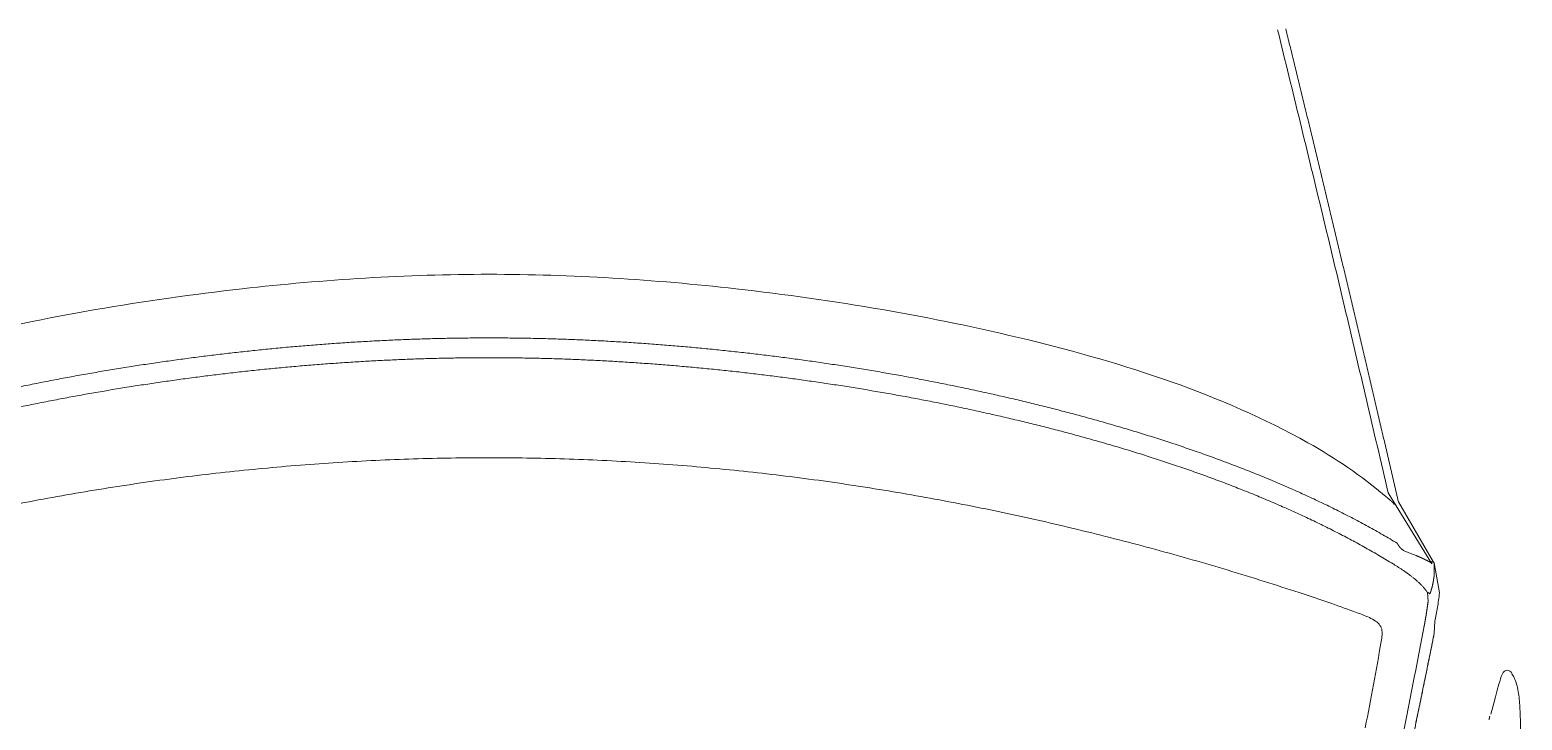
# Model space of a CAD drawing. Extents: x -1073 to 35213, y -1180 to 6950.
# Drawn here: x 18225.9 to 18335.9, y 768.2 to 819.1 of the extents above; entities that cross this region are included whole.
import ezdxf

# ---------------------------------------------------------------- set-up
doc = ezdxf.new("R2010")
doc.units = 0
doc.header["$LTSCALE"] = 25
doc.layers.get('0').update_dxf_attribs({"color": 9, "lineweight": 9})
doc.layers.add('04', color=9, linetype='Continuous', lineweight=9)

# ---------------------------------------------------------------- blocks, each defined once
blk = doc.blocks.new('p-araba-polo')
for p, q in [((1.033, -0.6629), (1.0852, -0.695)), ((1.0841, -0.6962), (1.0396, -0.6705)), ((1.1134, -0.6923), (1.1062, -0.6918)), ((1.1073, -0.6936), (1.1062, -0.6918)), ((1.1134, -0.6923), (1.1134, -0.6923)), ((1.1066, -0.7007), (1.0845, -0.6967)), ((1.1367, -0.6968), (1.1276, -0.6974)), ((1.1683, -0.7463), (1.1655, -0.7477)), ((1.1879, -0.7407), (1.1962, -0.7386))]:
    blk.add_line(p, q)
at = {"flags": 128}
for points in [[(1.1683, -0.7463), (1.1701, -0.7457), (1.1719, -0.7451), (1.1739, -0.7445)], [(1.1739, -0.7445), (1.1785, -0.7432), (1.1832, -0.742), (1.1879, -0.7407)]]:
    blk.add_lwpolyline(points, dxfattribs=at)
for points, degree in [([(0.9187, 0), (0.9187, 0.0992), (0.9262, 0.1979), (0.9398, 0.2961), (0.9595, 0.3936), (0.9846, 0.4892), (1.0189, 0.5845), (1.0701, 0.6696)], 7), ([(1.0853, 0.6665), (1.0348, 0.5843), (0.9999, 0.4894), (0.9745, 0.3944), (0.9546, 0.2963), (0.9409, 0.1982), (0.9333, 0.099), (0.9333, 0)], 7), ([(0.9187, 0), (0.9187, -0.0992), (0.9262, -0.1979), (0.9398, -0.2961), (0.9595, -0.3936), (0.9846, -0.4892), (1.0189, -0.5845), (1.0701, -0.6696)], 7), ([(1.0853, -0.6665), (1.0348, -0.5843), (0.9999, -0.4894), (0.9745, -0.3944), (0.9546, -0.2963), (0.9409, -0.1982), (0.9333, -0.099), (0.9333, 0)], 7), ([(0.996, -0.6037), (0.96, -0.5393), (0.9375, -0.4684), (0.92, -0.3968)], 3), ([(1.0396, -0.6705), (0.9891, -0.6587), (0.9388, -0.647), (0.8888, -0.6352), (0.839, -0.6234), (0.7894, -0.6115), (0.7401, -0.5995), (0.6909, -0.5874)], 7), ([(1.0354, -0.6609), (1.0204, -0.6432), (1.0073, -0.6239), (0.996, -0.6037)], 3), ([(1.0419, -0.6684), (1.0406, -0.6669), (1.0392, -0.6654), (1.0379, -0.6639), (1.0366, -0.6624), (1.0354, -0.6609)], 5), ([(1.0354, -0.6609), (1.0366, -0.6624), (1.0379, -0.6639), (1.0392, -0.6654), (1.0406, -0.6669), (1.0419, -0.6684)], 5), ([(1.0412, -0.6668), (1.0411, -0.6669), (1.041, -0.667), (1.0408, -0.6672)], 3), ([(1.0412, -0.6668), (1.0411, -0.6668), (1.0411, -0.6669), (1.041, -0.667), (1.0409, -0.6671), (1.0408, -0.6672)], 5), ([(1.0418, -0.6684), (1.0419, -0.6684), (1.0419, -0.6684), (1.0419, -0.6684), (1.0419, -0.6684), (1.0419, -0.6684), (1.0419, -0.6684)], 6), ([(1.0419, -0.6684), (1.0419, -0.6684), (1.0419, -0.6684), (1.0419, -0.6684), (1.0419, -0.6684), (1.0419, -0.6684), (1.0419, -0.6684)], 6), ([(1.07, -0.6707), (1.07, -0.6707), (1.07, -0.6707), (1.07, -0.6707), (1.07, -0.6707), (1.07, -0.6707)], 5), ([(1.07, -0.6707), (1.07, -0.6707), (1.07, -0.6707), (1.07, -0.6707), (1.07, -0.6707), (1.07, -0.6707)], 5), ([(1.0701, -0.6696), (1.0708, -0.6699), (1.0714, -0.6703), (1.0721, -0.6707), (1.0728, -0.6713), (1.0733, -0.6717), (1.0739, -0.6723)], 6), ([(1.0853, -0.6665), (1.0897, -0.6737), (1.0944, -0.6806), (1.0995, -0.687), (1.1062, -0.6918)], 4), ([(1.2091, -0.682), (1.1946, -0.685), (1.1801, -0.688), (1.1656, -0.691), (1.1511, -0.6939), (1.1367, -0.6968)], 5), ([(1.0847, -0.695), (1.0835, -0.6928), (1.0823, -0.6905), (1.0812, -0.6883), (1.0802, -0.686), (1.0792, -0.6836)], 5), ([(1.0819, -0.692), (1.0819, -0.692), (1.0819, -0.692), (1.0819, -0.6919)], 3), ([(1.1062, -0.6922), (1.1062, -0.6921), (1.1062, -0.6921), (1.1062, -0.692), (1.1062, -0.692), (1.1062, -0.6919)], 5), ([(1.1062, -0.6922), (1.1062, -0.6921), (1.1062, -0.6921), (1.1062, -0.692), (1.1062, -0.692), (1.1062, -0.6919)], 5), ([(1.1062, -0.6919), (1.1062, -0.6919), (1.1062, -0.6919), (1.1062, -0.6919), (1.1062, -0.6919), (1.1062, -0.6919)], 5), ([(1.1062, -0.6919), (1.1062, -0.6919), (1.1062, -0.6919), (1.1062, -0.6919)], 3), ([(1.131, -0.6895), (1.1285, -0.6899), (1.126, -0.6904), (1.1235, -0.6908), (1.121, -0.6912), (1.1184, -0.6916), (1.1159, -0.6919), (1.1134, -0.6923)], 7), ([(1.1356, -0.6887), (1.1356, -0.6887), (1.1356, -0.6886), (1.1355, -0.6886), (1.1355, -0.6886), (1.1355, -0.6886)], 5), ([(1.1355, -0.6886), (1.1355, -0.6886), (1.1355, -0.6886), (1.1356, -0.6886), (1.1356, -0.6887), (1.1356, -0.6887)], 5), ([(1.1649, -0.6915), (1.1649, -0.6915), (1.1649, -0.6915)], 2), ([(1.0835, -0.6949), (1.0837, -0.6952), (1.0838, -0.6954), (1.0839, -0.6957), (1.084, -0.6959), (1.0841, -0.6962)], 5), ([(1.0852, -0.695), (1.0851, -0.695), (1.085, -0.695), (1.0849, -0.695), (1.0848, -0.695), (1.0846, -0.695)], 5), ([(1.0847, -0.695), (1.0849, -0.695), (1.085, -0.695), (1.0852, -0.695)], 3), ([(1.0856, -0.6968), (1.0855, -0.6968), (1.0854, -0.6968), (1.0853, -0.6968)], 3), ([(1.0895, -0.6969), (1.0887, -0.6969), (1.088, -0.6968), (1.0872, -0.6968), (1.0864, -0.6968), (1.0856, -0.6968)], 5), ([(1.0904, -0.6969), (1.0901, -0.6969), (1.0898, -0.6969), (1.0895, -0.6969)], 3), ([(1.093, -0.6968), (1.0935, -0.6968), (1.094, -0.6968), (1.0944, -0.6967), (1.0949, -0.6967), (1.0954, -0.6966)], 5), ([(1.0954, -0.6966), (1.0957, -0.6966), (1.0959, -0.6965), (1.0962, -0.6965), (1.0964, -0.6964), (1.0967, -0.6964)], 5), ([(1.0967, -0.6964), (1.0963, -0.6965), (1.0958, -0.6965), (1.0954, -0.6966)], 3), ([(1.0967, -0.6964), (1.0969, -0.6964), (1.0972, -0.6963), (1.0974, -0.6963), (1.0977, -0.6962), (1.0979, -0.6962)], 5), ([(1.0979, -0.6962), (1.0975, -0.6963), (1.0971, -0.6963), (1.0967, -0.6964)], 3), ([(1.0979, -0.6962), (1.0992, -0.696), (1.1005, -0.6957), (1.1018, -0.6955), (1.103, -0.6951), (1.1043, -0.6947)], 5), ([(1.1043, -0.6947), (1.1046, -0.6947), (1.1048, -0.6946), (1.1051, -0.6945), (1.1054, -0.6944), (1.1056, -0.6943)], 5), ([(1.1056, -0.6943), (1.1052, -0.6945), (1.1048, -0.6946), (1.1043, -0.6947)], 3), ([(1.1056, -0.6943), (1.1057, -0.6943), (1.1058, -0.6942), (1.1059, -0.6942), (1.1059, -0.6942), (1.106, -0.6942)], 5), ([(1.106, -0.6942), (1.1059, -0.6942), (1.1057, -0.6943), (1.1056, -0.6943)], 3), ([(1.106, -0.6942), (1.1063, -0.6941), (1.1065, -0.694), (1.1067, -0.6939), (1.107, -0.6937), (1.1073, -0.6936)], 5), ([(1.106, -0.6942), (1.106, -0.6942), (1.106, -0.6942), (1.106, -0.6942)], 3), ([(1.1073, -0.6936), (1.1073, -0.6935), (1.1074, -0.6935), (1.1074, -0.6934), (1.1074, -0.6934), (1.1075, -0.6933)], 5), ([(1.1655, -0.7477), (1.1631, -0.7494), (1.163, -0.7521), (1.1659, -0.7541)], 3), ([(1.2, -0.7372), (1.1996, -0.7373), (1.1993, -0.7374), (1.1989, -0.7375), (1.1986, -0.7376), (1.1982, -0.7377), (1.1979, -0.7377), (1.1975, -0.7378)], 7)]:
    blk.add_open_spline(points, degree=degree)
for points, degree, knots in [([(1.007, 0), (1.0071, 0.0093), (1.0072, 0.0278), (1.0078, 0.0557), (1.0089, 0.0835), (1.0105, 0.1113), (1.0124, 0.1391), (1.0149, 0.1668), (1.0177, 0.1945), (1.0209, 0.2221), (1.0246, 0.2497), (1.0287, 0.2773), (1.0332, 0.3047), (1.0381, 0.3322), (1.0434, 0.3595), (1.049, 0.3867), (1.0551, 0.4139), (1.0616, 0.441), (1.0684, 0.468), (1.0756, 0.4949), (1.0831, 0.5217), (1.091, 0.5484), (1.0965, 0.5661), (1.0993, 0.5749)], 3, [0, 0, 0, 0, 0.047619, 0.095238, 0.142857, 0.190476, 0.238095, 0.285714, 0.333333, 0.380952, 0.428571, 0.47619, 0.523809, 0.571428, 0.619047, 0.666666, 0.714285, 0.761904, 0.809523, 0.857143, 0.904762, 0.952381, 1, 1, 1, 1]), ([(0.92, 0.3968), (0.9028, 0.3261), (0.8804, 0.1943), (0.8718, 0.0608), (0.8718, 0)], 3, [0, 0, 0, 0, 0.54461, 1, 1, 1, 1]), ([(0.92, -0.3968), (0.9028, -0.3261), (0.8804, -0.1943), (0.8718, -0.0608), (0.8718, 0)], 3, [0, 0, 0, 0, 0.54461, 1, 1, 1, 1]), ([(1.007, 0), (1.0071, -0.0093), (1.0072, -0.0278), (1.0078, -0.0557), (1.0089, -0.0835), (1.0105, -0.1113), (1.0124, -0.1391), (1.0149, -0.1668), (1.0177, -0.1945), (1.0209, -0.2221), (1.0246, -0.2497), (1.0287, -0.2773), (1.0332, -0.3047), (1.0381, -0.3322), (1.0434, -0.3595), (1.049, -0.3867), (1.0551, -0.4139), (1.0616, -0.441), (1.0684, -0.468), (1.0756, -0.4949), (1.0831, -0.5217), (1.091, -0.5484), (1.0965, -0.5661), (1.0993, -0.5749)], 3, [0, 0, 0, 0, 0.047619, 0.095238, 0.142857, 0.190476, 0.238095, 0.285714, 0.333333, 0.380952, 0.428571, 0.47619, 0.523809, 0.571428, 0.619047, 0.666666, 0.714285, 0.761904, 0.809523, 0.857143, 0.904762, 0.952381, 1, 1, 1, 1]), ([(1.033, -0.6629), (1.0101, -0.6576), (0.9644, -0.6469), (0.8959, -0.6308), (0.8275, -0.6145), (0.7594, -0.598), (0.7142, -0.5869), (0.6916, -0.5814)], 3, [0, 0, 0, 0, 0.200074, 0.400125, 0.600159, 0.800117, 1, 1, 1, 1]), ([(1.0993, -0.5749), (1.102, -0.5834), (1.1072, -0.5996), (1.1147, -0.6221), (1.1199, -0.6361), (1.1222, -0.6424)], 3, [0, 0, 0, 0, 0.374907, 0.71679, 1, 1, 1, 1]), ([(1.1426, -0.6577), (1.141, -0.658), (1.1379, -0.6585), (1.1335, -0.6585), (1.1295, -0.6564), (1.1265, -0.6525), (1.1242, -0.6477), (1.1229, -0.6442), (1.1222, -0.6424)], 3, [0, 0, 0, 0, 0.19548, 0.351811, 0.493077, 0.645392, 0.816793, 1, 1, 1, 1]), ([(1.1222, -0.6424), (1.1229, -0.6442), (1.1242, -0.6477), (1.1265, -0.6525), (1.1295, -0.6564), (1.1335, -0.6585), (1.1379, -0.6585), (1.141, -0.658), (1.1426, -0.6577)], 3, [0, 0, 0, 0, 0.183207, 0.354608, 0.506923, 0.648189, 0.80452, 1, 1, 1, 1]), ([(1.2061, -0.646), (1.1954, -0.6481), (1.1743, -0.6523), (1.1532, -0.6559), (1.1426, -0.6577)], 3, [0, 0, 0, 0, 0.502145, 1, 1, 1, 1]), ([(1.0739, -0.6723), (1.0744, -0.6729), (1.0755, -0.6741), (1.0761, -0.6756), (1.0764, -0.6763)], 3, [0, 0, 0, 0, 0.499911, 1, 1, 1, 1]), ([(1.0764, -0.6763), (1.0769, -0.6775), (1.0778, -0.68), (1.0787, -0.6824), (1.0792, -0.6836)], 3, [0, 0, 0, 0, 0.511036, 1, 1, 1, 1]), ([(1.2133, -0.6735), (1.2066, -0.6748), (1.1931, -0.6775), (1.1725, -0.6814), (1.1518, -0.6855), (1.1379, -0.6882), (1.131, -0.6895)], 3, [0, 0, 0, 0, 0.24266, 0.489789, 0.74853, 1, 1, 1, 1]), ([(1.1367, -0.6968), (1.1487, -0.6944), (1.1728, -0.6895), (1.197, -0.6845), (1.2091, -0.682)], 3, [0, 0, 0, 0, 0.500039, 1, 1, 1, 1]), ([(1.0835, -0.6949), (1.0835, -0.6949), (1.0835, -0.6949), (1.0835, -0.6949), (1.0835, -0.6949), (1.0835, -0.6949), (1.0835, -0.6949), (1.0835, -0.6949), (1.0835, -0.6949), (1.0835, -0.6949), (1.0835, -0.6949)], 5, [0, 0, 0, 0, 0, 0, 1, 1, 1, 1, 1, 1.000001, 1.000001, 1.000001, 1.000001, 1.000001, 1.000001]), ([(1.0853, -0.6968), (1.0851, -0.6968), (1.0847, -0.6968), (1.0844, -0.6966), (1.0841, -0.6965), (1.0841, -0.6963), (1.0841, -0.6962)], 3, [0, 0, 0, 0, 0.226641, 0.489612, 0.73866, 1, 1, 1, 1]), ([(1.093, -0.6968), (1.0925, -0.6969), (1.0916, -0.6969), (1.0908, -0.6969), (1.0904, -0.6969)], 3, [0, 0, 0, 0, 0.627101, 1, 1, 1, 1]), ([(1.0954, -0.6966), (1.095, -0.6967), (1.0942, -0.6968), (1.0934, -0.6968), (1.093, -0.6968)], 3, [0, 0, 0, 0, 0.505636, 1, 1, 1, 1]), ([(1.1073, -0.6936), (1.1072, -0.6936), (1.107, -0.6938), (1.1066, -0.6939), (1.1062, -0.6941), (1.106, -0.6942)], 3, [0, 0, 0, 0, 0.23445, 0.472231, 1, 1, 1, 1]), ([(1.1066, -0.7007), (1.1085, -0.7005), (1.1121, -0.7001), (1.1174, -0.6992), (1.1226, -0.6983), (1.1259, -0.6977), (1.1276, -0.6974)], 3, [0, 0, 0, 0, 0.249853, 0.499728, 0.749768, 1, 1, 1, 1]), ([(1.1075, -0.6933), (1.1074, -0.6934), (1.1074, -0.6935), (1.1073, -0.6935), (1.1073, -0.6936)], 3, [0, 0, 0, 0, 0.501057, 1, 1, 1, 1]), ([(1.1969, -0.7603), (1.195, -0.7602), (1.191, -0.76), (1.1851, -0.7596), (1.1793, -0.7588), (1.1739, -0.7576), (1.1692, -0.756), (1.1673, -0.7548), (1.1663, -0.7541)], 3, [0, 0, 0, 0, 0.166986, 0.333867, 0.500619, 0.667165, 0.83361, 1, 1, 1, 1]), ([(1.2672, -0.7617), (1.2555, -0.7616), (1.2321, -0.7613), (1.2086, -0.7606), (1.1969, -0.7603)], 3, [0, 0, 0, 0, 0.500277, 1, 1, 1, 1])]:
    blk.add_open_spline(points, degree=degree, knots=knots)

msp = doc.modelspace()

# ---------------------------------------------------------------- block references
at = {"layer": '04', "xscale": -100, "yscale": 100, "zscale": 100, "rotation": 90}
msp.add_blockref('p-araba-polo', (18259.73, 888.27), dxfattribs=at)

doc.saveas('drawing.dxf')
